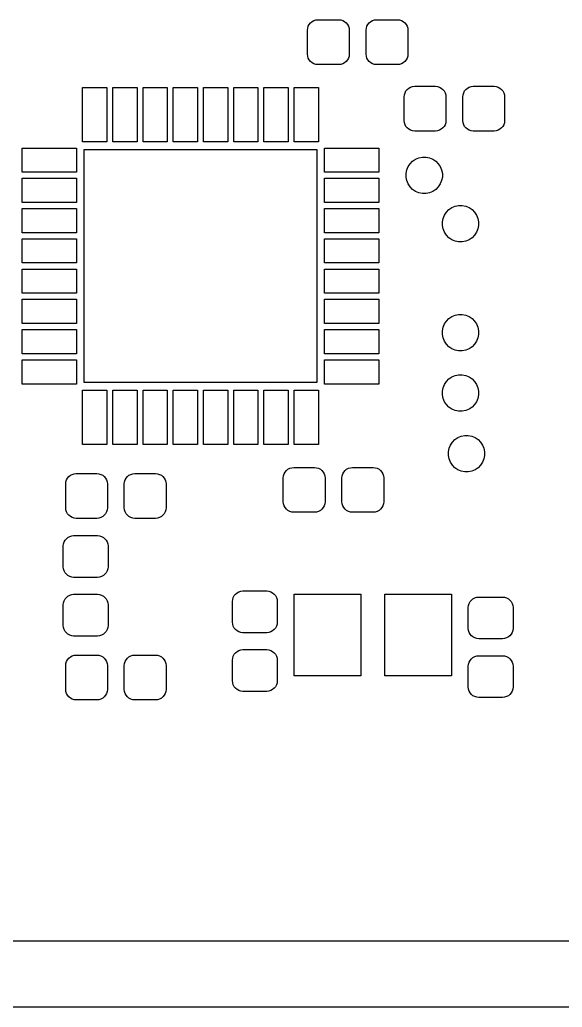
# Model space of a CAD drawing. Extents: x 112.9 to 189.1, y -124 to -78.
# Drawn here: x 127.31 to 136.28, y -120.05 to -103.73 of the extents above; entities that cross this region are included whole.
import ezdxf

# ---------------------------------------------------------------- set-up
doc = ezdxf.new("R2010")
doc.units = 0
doc.layers.add('BLACK', color=7, linetype='CONTINUOUS')

msp = doc.modelspace()

# ---------------------------------------------------------------- linework, layer by layer
at = {"layer": 'BLACK', "linetype": 'CONTINUOUS'}
for p, q in [((132.099, -103.807), (132.121, -103.781)), ((132.121, -103.781), (132.147, -103.759)), ((132.147, -103.759), (132.176, -103.743)), ((132.176, -103.743), (132.209, -103.733)), ((132.209, -103.733), (132.243, -103.73)), ((132.243, -103.73), (132.588, -103.73)), ((132.588, -103.73), (132.621, -103.733)), ((132.621, -103.733), (132.654, -103.743)), ((132.654, -103.743), (132.683, -103.759)), ((132.683, -103.759), (132.709, -103.781)), ((132.709, -103.781), (132.731, -103.807)), ((133.069, -103.807), (133.091, -103.781)), ((133.091, -103.781), (133.117, -103.759)), ((133.117, -103.759), (133.146, -103.743)), ((133.146, -103.743), (133.179, -103.733)), ((133.179, -103.733), (133.213, -103.73)), ((133.213, -103.73), (133.558, -103.73)), ((133.558, -103.73), (133.591, -103.733)), ((133.591, -103.733), (133.624, -103.743)), ((133.624, -103.743), (133.653, -103.759)), ((133.653, -103.759), (133.679, -103.781)), ((133.679, -103.781), (133.701, -103.807)), ((132.07, -103.902), (132.073, -103.869)), ((132.07, -104.297), (132.07, -103.902)), ((132.073, -103.869), (132.083, -103.836)), ((132.083, -103.836), (132.099, -103.807)), ((132.731, -103.807), (132.747, -103.836)), ((132.747, -103.836), (132.757, -103.869)), ((132.757, -103.869), (132.76, -103.902)), ((132.76, -103.902), (132.76, -104.297)), ((133.04, -103.902), (133.043, -103.869)), ((133.04, -104.297), (133.04, -103.902)), ((133.043, -103.869), (133.053, -103.836)), ((133.053, -103.836), (133.069, -103.807)), ((133.701, -103.807), (133.717, -103.836)), ((133.717, -103.836), (133.727, -103.869)), ((133.727, -103.869), (133.73, -103.902)), ((133.73, -103.902), (133.73, -104.297)), ((132.073, -104.331), (132.07, -104.297)), ((132.083, -104.364), (132.073, -104.331)), ((132.099, -104.393), (132.083, -104.364)), ((132.121, -104.419), (132.099, -104.393)), ((132.147, -104.441), (132.121, -104.419)), ((132.176, -104.457), (132.147, -104.441)), ((132.683, -104.441), (132.654, -104.457)), ((132.709, -104.419), (132.683, -104.441)), ((132.731, -104.393), (132.709, -104.419)), ((132.747, -104.364), (132.731, -104.393)), ((132.757, -104.331), (132.747, -104.364)), ((132.76, -104.297), (132.757, -104.331)), ((133.043, -104.331), (133.04, -104.297)), ((133.053, -104.364), (133.043, -104.331)), ((133.069, -104.393), (133.053, -104.364)), ((133.091, -104.419), (133.069, -104.393)), ((133.117, -104.441), (133.091, -104.419)), ((133.146, -104.457), (133.117, -104.441)), ((133.653, -104.441), (133.624, -104.457)), ((133.679, -104.419), (133.653, -104.441)), ((133.701, -104.393), (133.679, -104.419)), ((133.717, -104.364), (133.701, -104.393)), ((133.727, -104.331), (133.717, -104.364)), ((133.73, -104.297), (133.727, -104.331)), ((132.209, -104.467), (132.176, -104.457)), ((132.243, -104.47), (132.209, -104.467)), ((132.588, -104.47), (132.243, -104.47)), ((132.621, -104.467), (132.588, -104.47)), ((132.654, -104.457), (132.621, -104.467)), ((133.179, -104.467), (133.146, -104.457)), ((133.213, -104.47), (133.179, -104.467)), ((133.558, -104.47), (133.213, -104.47)), ((133.591, -104.467), (133.558, -104.47)), ((133.624, -104.457), (133.591, -104.467)), ((128.35, -105.75), (128.35, -104.85)), ((128.35, -104.85), (128.75, -104.85)), ((128.75, -104.85), (128.75, -105.75)), ((128.85, -105.75), (128.85, -104.85)), ((128.85, -104.85), (129.25, -104.85)), ((129.25, -104.85), (129.25, -105.75)), ((129.35, -105.75), (129.35, -104.85)), ((129.35, -104.85), (129.75, -104.85)), ((129.75, -104.85), (129.75, -105.75)), ((129.85, -105.75), (129.85, -104.85)), ((129.85, -104.85), (130.25, -104.85)), ((130.25, -104.85), (130.25, -105.75)), ((130.35, -105.75), (130.35, -104.85)), ((130.35, -104.85), (130.75, -104.85)), ((130.75, -104.85), (130.75, -105.75)), ((130.85, -105.75), (130.85, -104.85)), ((130.85, -104.85), (131.25, -104.85)), ((131.25, -104.85), (131.25, -105.75)), ((131.35, -105.75), (131.35, -104.85)), ((131.35, -104.85), (131.75, -104.85)), ((131.75, -104.85), (131.75, -105.75)), ((131.85, -105.75), (131.85, -104.85)), ((131.85, -104.85), (132.25, -104.85)), ((132.25, -104.85), (132.25, -105.75)), ((133.673, -104.969), (133.683, -104.936)), ((133.683, -104.936), (133.699, -104.907)), ((133.699, -104.907), (133.721, -104.881)), ((133.721, -104.881), (133.747, -104.859)), ((133.747, -104.859), (133.776, -104.843)), ((133.776, -104.843), (133.809, -104.833)), ((133.809, -104.833), (133.843, -104.83)), ((133.843, -104.83), (134.188, -104.83)), ((134.188, -104.83), (134.221, -104.833)), ((134.221, -104.833), (134.254, -104.843)), ((134.254, -104.843), (134.283, -104.859)), ((134.283, -104.859), (134.309, -104.881)), ((134.309, -104.881), (134.331, -104.907)), ((134.331, -104.907), (134.347, -104.936)), ((134.347, -104.936), (134.357, -104.969)), ((134.643, -104.969), (134.653, -104.936)), ((134.653, -104.936), (134.669, -104.907)), ((134.669, -104.907), (134.691, -104.881)), ((134.691, -104.881), (134.717, -104.859)), ((134.717, -104.859), (134.746, -104.843)), ((134.746, -104.843), (134.779, -104.833)), ((134.779, -104.833), (134.812, -104.83)), ((134.812, -104.83), (135.157, -104.83)), ((135.157, -104.83), (135.191, -104.833)), ((135.191, -104.833), (135.224, -104.843)), ((135.224, -104.843), (135.253, -104.859)), ((135.253, -104.859), (135.279, -104.881)), ((135.279, -104.881), (135.301, -104.907)), ((135.301, -104.907), (135.317, -104.936)), ((135.317, -104.936), (135.327, -104.969)), ((133.67, -105.002), (133.673, -104.969)), ((133.67, -105.397), (133.67, -105.002)), ((134.357, -104.969), (134.36, -105.002)), ((134.36, -105.002), (134.36, -105.397)), ((134.64, -105.002), (134.643, -104.969)), ((134.64, -105.397), (134.64, -105.002)), ((135.327, -104.969), (135.33, -105.002)), ((135.33, -105.002), (135.33, -105.397)), ((133.673, -105.431), (133.67, -105.397)), ((134.36, -105.397), (134.357, -105.431)), ((134.643, -105.431), (134.64, -105.397)), ((135.33, -105.397), (135.327, -105.431)), ((133.683, -105.464), (133.673, -105.431)), ((133.699, -105.493), (133.683, -105.464)), ((133.721, -105.519), (133.699, -105.493)), ((133.747, -105.541), (133.721, -105.519)), ((133.776, -105.557), (133.747, -105.541)), ((133.809, -105.567), (133.776, -105.557)), ((133.843, -105.57), (133.809, -105.567)), ((134.188, -105.57), (133.843, -105.57)), ((134.221, -105.567), (134.188, -105.57)), ((134.254, -105.557), (134.221, -105.567)), ((134.283, -105.541), (134.254, -105.557)), ((134.309, -105.519), (134.283, -105.541)), ((134.331, -105.493), (134.309, -105.519)), ((134.347, -105.464), (134.331, -105.493)), ((134.357, -105.431), (134.347, -105.464)), ((134.653, -105.464), (134.643, -105.431)), ((134.669, -105.493), (134.653, -105.464)), ((134.691, -105.519), (134.669, -105.493)), ((134.717, -105.541), (134.691, -105.519)), ((134.746, -105.557), (134.717, -105.541)), ((134.779, -105.567), (134.746, -105.557)), ((134.812, -105.57), (134.779, -105.567)), ((135.157, -105.57), (134.812, -105.57)), ((135.191, -105.567), (135.157, -105.57)), ((135.224, -105.557), (135.191, -105.567)), ((135.253, -105.541), (135.224, -105.557)), ((135.279, -105.519), (135.253, -105.541)), ((135.301, -105.493), (135.279, -105.519)), ((135.317, -105.464), (135.301, -105.493)), ((135.327, -105.431), (135.317, -105.464)), ((128.75, -105.75), (128.35, -105.75)), ((129.25, -105.75), (128.85, -105.75)), ((129.75, -105.75), (129.35, -105.75)), ((130.25, -105.75), (129.85, -105.75)), ((130.75, -105.75), (130.35, -105.75)), ((131.25, -105.75), (130.85, -105.75)), ((131.75, -105.75), (131.35, -105.75)), ((132.25, -105.75), (131.85, -105.75)), ((127.35, -106.25), (127.35, -105.85)), ((127.35, -105.85), (128.25, -105.85)), ((128.25, -105.85), (128.25, -106.25)), ((128.375, -109.725), (128.375, -105.875)), ((128.375, -105.875), (132.225, -105.875)), ((132.225, -105.875), (132.225, -109.725)), ((132.35, -106.25), (132.35, -105.85)), ((132.35, -105.85), (133.25, -105.85)), ((133.25, -105.85), (133.25, -106.25)), ((133.767, -106.109), (133.809, -106.067)), ((133.809, -106.067), (133.858, -106.034)), ((133.858, -106.034), (133.912, -106.012)), ((133.912, -106.012), (133.97, -106)), ((133.97, -106), (134.03, -106)), ((134.03, -106), (134.088, -106.012)), ((134.088, -106.012), (134.142, -106.034)), ((134.142, -106.034), (134.191, -106.067)), ((134.191, -106.067), (134.233, -106.109)), ((133.7, -106.27), (133.712, -106.212)), ((133.712, -106.212), (133.734, -106.158)), ((133.734, -106.158), (133.767, -106.109)), ((134.233, -106.109), (134.266, -106.158)), ((134.266, -106.158), (134.288, -106.212)), ((134.288, -106.212), (134.3, -106.27)), ((128.25, -106.25), (127.35, -106.25)), ((127.35, -106.75), (127.35, -106.35)), ((127.35, -106.35), (128.25, -106.35)), ((128.25, -106.35), (128.25, -106.75)), ((133.25, -106.25), (132.35, -106.25)), ((132.35, -106.75), (132.35, -106.35)), ((132.35, -106.35), (133.25, -106.35)), ((133.25, -106.35), (133.25, -106.75)), ((133.7, -106.33), (133.7, -106.27)), ((133.712, -106.388), (133.7, -106.33)), ((133.734, -106.442), (133.712, -106.388)), ((134.288, -106.388), (134.266, -106.442)), ((134.3, -106.33), (134.288, -106.388)), ((134.3, -106.27), (134.3, -106.33)), ((133.767, -106.491), (133.734, -106.442)), ((133.809, -106.533), (133.767, -106.491)), ((133.858, -106.566), (133.809, -106.533)), ((133.912, -106.588), (133.858, -106.566)), ((134.142, -106.566), (134.088, -106.588)), ((134.191, -106.533), (134.142, -106.566)), ((134.233, -106.491), (134.191, -106.533)), ((134.266, -106.442), (134.233, -106.491)), ((133.97, -106.6), (133.912, -106.588)), ((134.03, -106.6), (133.97, -106.6)), ((134.088, -106.588), (134.03, -106.6)), ((128.25, -106.75), (127.35, -106.75)), ((127.35, -107.25), (127.35, -106.85)), ((127.35, -106.85), (128.25, -106.85)), ((128.25, -106.85), (128.25, -107.25)), ((133.25, -106.75), (132.35, -106.75)), ((132.35, -107.25), (132.35, -106.85)), ((132.35, -106.85), (133.25, -106.85)), ((133.25, -106.85), (133.25, -107.25)), ((134.367, -106.909), (134.409, -106.867)), ((134.409, -106.867), (134.458, -106.834)), ((134.458, -106.834), (134.512, -106.812)), ((134.512, -106.812), (134.57, -106.8)), ((134.57, -106.8), (134.63, -106.8)), ((134.63, -106.8), (134.688, -106.812)), ((134.688, -106.812), (134.742, -106.834)), ((134.742, -106.834), (134.791, -106.867)), ((134.791, -106.867), (134.833, -106.909)), ((134.3, -107.07), (134.312, -107.012)), ((134.312, -107.012), (134.334, -106.958)), ((134.334, -106.958), (134.367, -106.909)), ((134.833, -106.909), (134.866, -106.958)), ((134.866, -106.958), (134.888, -107.012)), ((134.888, -107.012), (134.9, -107.07)), ((134.3, -107.13), (134.3, -107.07)), ((134.312, -107.188), (134.3, -107.13)), ((134.334, -107.242), (134.312, -107.188)), ((134.888, -107.188), (134.866, -107.242)), ((134.9, -107.13), (134.888, -107.188)), ((134.9, -107.07), (134.9, -107.13)), ((128.25, -107.25), (127.35, -107.25)), ((127.35, -107.75), (127.35, -107.35)), ((127.35, -107.35), (128.25, -107.35)), ((128.25, -107.35), (128.25, -107.75)), ((133.25, -107.25), (132.35, -107.25)), ((132.35, -107.75), (132.35, -107.35)), ((132.35, -107.35), (133.25, -107.35)), ((133.25, -107.35), (133.25, -107.75)), ((134.367, -107.291), (134.334, -107.242)), ((134.409, -107.333), (134.367, -107.291)), ((134.458, -107.366), (134.409, -107.333)), ((134.512, -107.388), (134.458, -107.366)), ((134.742, -107.366), (134.688, -107.388)), ((134.791, -107.333), (134.742, -107.366)), ((134.833, -107.291), (134.791, -107.333)), ((134.866, -107.242), (134.833, -107.291)), ((134.57, -107.4), (134.512, -107.388)), ((134.63, -107.4), (134.57, -107.4)), ((134.688, -107.388), (134.63, -107.4)), ((128.25, -107.75), (127.35, -107.75)), ((127.35, -108.25), (127.35, -107.85)), ((127.35, -107.85), (128.25, -107.85)), ((128.25, -107.85), (128.25, -108.25)), ((133.25, -107.75), (132.35, -107.75)), ((132.35, -108.25), (132.35, -107.85)), ((132.35, -107.85), (133.25, -107.85)), ((133.25, -107.85), (133.25, -108.25)), ((128.25, -108.25), (127.35, -108.25)), ((127.35, -108.75), (127.35, -108.35)), ((127.35, -108.35), (128.25, -108.35)), ((128.25, -108.35), (128.25, -108.75)), ((133.25, -108.25), (132.35, -108.25)), ((132.35, -108.75), (132.35, -108.35)), ((132.35, -108.35), (133.25, -108.35)), ((133.25, -108.35), (133.25, -108.75)), ((134.367, -108.709), (134.409, -108.667)), ((134.409, -108.667), (134.458, -108.634)), ((134.458, -108.634), (134.512, -108.612)), ((134.512, -108.612), (134.57, -108.6)), ((134.57, -108.6), (134.63, -108.6)), ((134.63, -108.6), (134.688, -108.612)), ((134.688, -108.612), (134.742, -108.634)), ((134.742, -108.634), (134.791, -108.667)), ((134.791, -108.667), (134.833, -108.709)), ((128.25, -108.75), (127.35, -108.75)), ((127.35, -109.25), (127.35, -108.85)), ((127.35, -108.85), (128.25, -108.85)), ((128.25, -108.85), (128.25, -109.25)), ((133.25, -108.75), (132.35, -108.75)), ((132.35, -109.25), (132.35, -108.85)), ((132.35, -108.85), (133.25, -108.85)), ((133.25, -108.85), (133.25, -109.25)), ((134.3, -108.87), (134.312, -108.812)), ((134.312, -108.812), (134.334, -108.758)), ((134.334, -108.758), (134.367, -108.709)), ((134.833, -108.709), (134.866, -108.758)), ((134.866, -108.758), (134.888, -108.812)), ((134.888, -108.812), (134.9, -108.87)), ((134.3, -108.93), (134.3, -108.87)), ((134.312, -108.988), (134.3, -108.93)), ((134.334, -109.042), (134.312, -108.988)), ((134.888, -108.988), (134.866, -109.042)), ((134.9, -108.93), (134.888, -108.988)), ((134.9, -108.87), (134.9, -108.93)), ((134.367, -109.091), (134.334, -109.042)), ((134.409, -109.133), (134.367, -109.091)), ((134.458, -109.166), (134.409, -109.133)), ((134.512, -109.188), (134.458, -109.166)), ((134.742, -109.166), (134.688, -109.188)), ((134.791, -109.133), (134.742, -109.166)), ((134.833, -109.091), (134.791, -109.133)), ((134.866, -109.042), (134.833, -109.091)), ((128.25, -109.25), (127.35, -109.25)), ((133.25, -109.25), (132.35, -109.25)), ((134.57, -109.2), (134.512, -109.188)), ((134.63, -109.2), (134.57, -109.2)), ((134.688, -109.188), (134.63, -109.2)), ((127.35, -109.75), (127.35, -109.35)), ((127.35, -109.35), (128.25, -109.35)), ((128.25, -109.35), (128.25, -109.75)), ((132.35, -109.75), (132.35, -109.35)), ((132.35, -109.35), (133.25, -109.35)), ((133.25, -109.35), (133.25, -109.75)), ((134.367, -109.709), (134.409, -109.667)), ((134.409, -109.667), (134.458, -109.634)), ((134.458, -109.634), (134.512, -109.612)), ((134.512, -109.612), (134.57, -109.6)), ((134.57, -109.6), (134.63, -109.6)), ((134.63, -109.6), (134.688, -109.612)), ((134.688, -109.612), (134.742, -109.634)), ((134.742, -109.634), (134.791, -109.667)), ((134.791, -109.667), (134.833, -109.709)), ((128.25, -109.75), (127.35, -109.75)), ((132.225, -109.725), (128.375, -109.725)), ((133.25, -109.75), (132.35, -109.75)), ((134.3, -109.87), (134.312, -109.812)), ((134.312, -109.812), (134.334, -109.758)), ((134.334, -109.758), (134.367, -109.709)), ((134.833, -109.709), (134.866, -109.758)), ((134.866, -109.758), (134.888, -109.812)), ((134.888, -109.812), (134.9, -109.87)), ((128.35, -110.75), (128.35, -109.85)), ((128.35, -109.85), (128.75, -109.85)), ((128.75, -109.85), (128.75, -110.75)), ((128.85, -110.75), (128.85, -109.85)), ((128.85, -109.85), (129.25, -109.85)), ((129.25, -109.85), (129.25, -110.75)), ((129.35, -110.75), (129.35, -109.85)), ((129.35, -109.85), (129.75, -109.85)), ((129.75, -109.85), (129.75, -110.75)), ((129.85, -110.75), (129.85, -109.85)), ((129.85, -109.85), (130.25, -109.85)), ((130.25, -109.85), (130.25, -110.75)), ((130.35, -110.75), (130.35, -109.85)), ((130.35, -109.85), (130.75, -109.85)), ((130.75, -109.85), (130.75, -110.75)), ((130.85, -110.75), (130.85, -109.85)), ((130.85, -109.85), (131.25, -109.85)), ((131.25, -109.85), (131.25, -110.75)), ((131.35, -110.75), (131.35, -109.85)), ((131.35, -109.85), (131.75, -109.85)), ((131.75, -109.85), (131.75, -110.75)), ((131.85, -110.75), (131.85, -109.85)), ((131.85, -109.85), (132.25, -109.85)), ((132.25, -109.85), (132.25, -110.75)), ((134.3, -109.93), (134.3, -109.87)), ((134.312, -109.988), (134.3, -109.93)), ((134.334, -110.042), (134.312, -109.988)), ((134.888, -109.988), (134.866, -110.042)), ((134.9, -109.93), (134.888, -109.988)), ((134.9, -109.87), (134.9, -109.93)), ((134.367, -110.091), (134.334, -110.042)), ((134.409, -110.133), (134.367, -110.091)), ((134.458, -110.166), (134.409, -110.133)), ((134.791, -110.133), (134.742, -110.166)), ((134.833, -110.091), (134.791, -110.133)), ((134.866, -110.042), (134.833, -110.091)), ((134.512, -110.188), (134.458, -110.166)), ((134.57, -110.2), (134.512, -110.188)), ((134.63, -110.2), (134.57, -110.2)), ((134.688, -110.188), (134.63, -110.2)), ((134.742, -110.166), (134.688, -110.188)), ((134.509, -110.667), (134.558, -110.634)), ((134.558, -110.634), (134.612, -110.612)), ((134.612, -110.612), (134.67, -110.6)), ((134.67, -110.6), (134.73, -110.6)), ((134.73, -110.6), (134.788, -110.612)), ((134.788, -110.612), (134.842, -110.634)), ((134.842, -110.634), (134.891, -110.667)), ((128.75, -110.75), (128.35, -110.75)), ((129.25, -110.75), (128.85, -110.75)), ((129.75, -110.75), (129.35, -110.75)), ((130.25, -110.75), (129.85, -110.75)), ((130.75, -110.75), (130.35, -110.75)), ((131.25, -110.75), (130.85, -110.75)), ((131.75, -110.75), (131.35, -110.75)), ((132.25, -110.75), (131.85, -110.75)), ((134.4, -110.87), (134.412, -110.812)), ((134.412, -110.812), (134.434, -110.758)), ((134.434, -110.758), (134.467, -110.709)), ((134.467, -110.709), (134.509, -110.667)), ((134.891, -110.667), (134.933, -110.709)), ((134.933, -110.709), (134.966, -110.758)), ((134.966, -110.758), (134.988, -110.812)), ((134.988, -110.812), (135, -110.87)), ((134.4, -110.93), (134.4, -110.87)), ((134.412, -110.988), (134.4, -110.93)), ((135, -110.93), (134.988, -110.988)), ((135, -110.87), (135, -110.93)), ((131.776, -111.143), (131.809, -111.133)), ((131.809, -111.133), (131.843, -111.13)), ((131.843, -111.13), (132.188, -111.13)), ((132.188, -111.13), (132.221, -111.133)), ((132.221, -111.133), (132.254, -111.143)), ((132.746, -111.143), (132.779, -111.133)), ((132.779, -111.133), (132.812, -111.13)), ((132.812, -111.13), (133.157, -111.13)), ((133.157, -111.13), (133.191, -111.133)), ((133.191, -111.133), (133.224, -111.143)), ((134.434, -111.042), (134.412, -110.988)), ((134.467, -111.091), (134.434, -111.042)), ((134.509, -111.133), (134.467, -111.091)), ((134.558, -111.166), (134.509, -111.133)), ((134.891, -111.133), (134.842, -111.166)), ((134.933, -111.091), (134.891, -111.133)), ((134.966, -111.042), (134.933, -111.091)), ((134.988, -110.988), (134.966, -111.042)), ((128.099, -111.307), (128.121, -111.281)), ((128.121, -111.281), (128.147, -111.259)), ((128.147, -111.259), (128.176, -111.243)), ((128.176, -111.243), (128.209, -111.233)), ((128.209, -111.233), (128.243, -111.23)), ((128.243, -111.23), (128.588, -111.23)), ((128.588, -111.23), (128.621, -111.233)), ((128.621, -111.233), (128.654, -111.243)), ((128.654, -111.243), (128.683, -111.259)), ((128.683, -111.259), (128.709, -111.281)), ((128.709, -111.281), (128.731, -111.307)), ((129.069, -111.307), (129.091, -111.281)), ((129.091, -111.281), (129.117, -111.259)), ((129.117, -111.259), (129.146, -111.243)), ((129.146, -111.243), (129.179, -111.233)), ((129.179, -111.233), (129.213, -111.23)), ((129.213, -111.23), (129.558, -111.23)), ((129.558, -111.23), (129.591, -111.233)), ((129.591, -111.233), (129.624, -111.243)), ((129.624, -111.243), (129.653, -111.259)), ((129.653, -111.259), (129.679, -111.281)), ((129.679, -111.281), (129.701, -111.307)), ((131.67, -111.302), (131.673, -111.269)), ((131.67, -111.697), (131.67, -111.302)), ((131.673, -111.269), (131.683, -111.236)), ((131.683, -111.236), (131.699, -111.207)), ((131.699, -111.207), (131.721, -111.181)), ((131.721, -111.181), (131.747, -111.159)), ((131.747, -111.159), (131.776, -111.143)), ((132.254, -111.143), (132.283, -111.159)), ((132.283, -111.159), (132.309, -111.181)), ((132.309, -111.181), (132.331, -111.207)), ((132.331, -111.207), (132.347, -111.236)), ((132.347, -111.236), (132.357, -111.269)), ((132.357, -111.269), (132.36, -111.302)), ((132.36, -111.302), (132.36, -111.697)), ((132.64, -111.302), (132.643, -111.269)), ((132.64, -111.697), (132.64, -111.302)), ((132.643, -111.269), (132.653, -111.236)), ((132.653, -111.236), (132.669, -111.207)), ((132.669, -111.207), (132.691, -111.181)), ((132.691, -111.181), (132.717, -111.159)), ((132.717, -111.159), (132.746, -111.143)), ((133.224, -111.143), (133.253, -111.159)), ((133.253, -111.159), (133.279, -111.181)), ((133.279, -111.181), (133.301, -111.207)), ((133.301, -111.207), (133.317, -111.236)), ((133.317, -111.236), (133.327, -111.269)), ((133.327, -111.269), (133.33, -111.302)), ((133.33, -111.302), (133.33, -111.697)), ((134.612, -111.188), (134.558, -111.166)), ((134.67, -111.2), (134.612, -111.188)), ((134.73, -111.2), (134.67, -111.2)), ((134.788, -111.188), (134.73, -111.2)), ((134.842, -111.166), (134.788, -111.188)), ((128.07, -111.402), (128.073, -111.369)), ((128.07, -111.797), (128.07, -111.402)), ((128.073, -111.369), (128.083, -111.336)), ((128.083, -111.336), (128.099, -111.307)), ((128.731, -111.307), (128.747, -111.336)), ((128.747, -111.336), (128.757, -111.369)), ((128.757, -111.369), (128.76, -111.402)), ((128.76, -111.402), (128.76, -111.797)), ((129.04, -111.402), (129.043, -111.369)), ((129.04, -111.797), (129.04, -111.402)), ((129.043, -111.369), (129.053, -111.336)), ((129.053, -111.336), (129.069, -111.307)), ((129.701, -111.307), (129.717, -111.336)), ((129.717, -111.336), (129.727, -111.369)), ((129.727, -111.369), (129.73, -111.402)), ((129.73, -111.402), (129.73, -111.797)), ((131.673, -111.731), (131.67, -111.697)), ((131.683, -111.764), (131.673, -111.731)), ((131.699, -111.793), (131.683, -111.764)), ((132.347, -111.764), (132.331, -111.793)), ((132.357, -111.731), (132.347, -111.764)), ((132.36, -111.697), (132.357, -111.731)), ((132.643, -111.731), (132.64, -111.697)), ((132.653, -111.764), (132.643, -111.731)), ((132.669, -111.793), (132.653, -111.764)), ((133.317, -111.764), (133.301, -111.793)), ((133.327, -111.731), (133.317, -111.764)), ((133.33, -111.697), (133.327, -111.731)), ((128.073, -111.831), (128.07, -111.797)), ((128.083, -111.864), (128.073, -111.831)), ((128.099, -111.893), (128.083, -111.864)), ((128.121, -111.919), (128.099, -111.893)), ((128.147, -111.941), (128.121, -111.919)), ((128.176, -111.957), (128.147, -111.941)), ((128.683, -111.941), (128.654, -111.957)), ((128.709, -111.919), (128.683, -111.941)), ((128.731, -111.893), (128.709, -111.919)), ((128.747, -111.864), (128.731, -111.893)), ((128.757, -111.831), (128.747, -111.864)), ((128.76, -111.797), (128.757, -111.831)), ((129.043, -111.831), (129.04, -111.797)), ((129.053, -111.864), (129.043, -111.831)), ((129.069, -111.893), (129.053, -111.864)), ((129.091, -111.919), (129.069, -111.893)), ((129.117, -111.941), (129.091, -111.919)), ((129.146, -111.957), (129.117, -111.941)), ((129.653, -111.941), (129.624, -111.957)), ((129.679, -111.919), (129.653, -111.941)), ((129.701, -111.893), (129.679, -111.919)), ((129.717, -111.864), (129.701, -111.893)), ((129.727, -111.831), (129.717, -111.864)), ((129.73, -111.797), (129.727, -111.831)), ((131.721, -111.819), (131.699, -111.793)), ((131.747, -111.841), (131.721, -111.819)), ((131.776, -111.857), (131.747, -111.841)), ((131.809, -111.867), (131.776, -111.857)), ((131.843, -111.87), (131.809, -111.867)), ((132.188, -111.87), (131.843, -111.87)), ((132.221, -111.867), (132.188, -111.87)), ((132.254, -111.857), (132.221, -111.867)), ((132.283, -111.841), (132.254, -111.857)), ((132.309, -111.819), (132.283, -111.841)), ((132.331, -111.793), (132.309, -111.819)), ((132.691, -111.819), (132.669, -111.793)), ((132.717, -111.841), (132.691, -111.819)), ((132.746, -111.857), (132.717, -111.841)), ((132.779, -111.867), (132.746, -111.857)), ((132.812, -111.87), (132.779, -111.867)), ((133.157, -111.87), (132.812, -111.87)), ((133.191, -111.867), (133.157, -111.87)), ((133.224, -111.857), (133.191, -111.867)), ((133.253, -111.841), (133.224, -111.857)), ((133.279, -111.819), (133.253, -111.841)), ((133.301, -111.793), (133.279, -111.819)), ((128.209, -111.967), (128.176, -111.957)), ((128.243, -111.97), (128.209, -111.967)), ((128.588, -111.97), (128.243, -111.97)), ((128.621, -111.967), (128.588, -111.97)), ((128.654, -111.957), (128.621, -111.967)), ((129.179, -111.967), (129.146, -111.957)), ((129.213, -111.97), (129.179, -111.967)), ((129.558, -111.97), (129.213, -111.97)), ((129.591, -111.967), (129.558, -111.97)), ((129.624, -111.957), (129.591, -111.967)), ((128.107, -112.284), (128.136, -112.268)), ((128.136, -112.268), (128.169, -112.258)), ((128.169, -112.258), (128.202, -112.255)), ((128.202, -112.255), (128.597, -112.255)), ((128.597, -112.255), (128.631, -112.258)), ((128.631, -112.258), (128.664, -112.268)), ((128.664, -112.268), (128.693, -112.284)), ((128.03, -112.427), (128.033, -112.394)), ((128.03, -112.772), (128.03, -112.427)), ((128.033, -112.394), (128.043, -112.361)), ((128.043, -112.361), (128.059, -112.332)), ((128.059, -112.332), (128.081, -112.306)), ((128.081, -112.306), (128.107, -112.284)), ((128.693, -112.284), (128.719, -112.306)), ((128.719, -112.306), (128.741, -112.332)), ((128.741, -112.332), (128.757, -112.361)), ((128.757, -112.361), (128.767, -112.394)), ((128.767, -112.394), (128.77, -112.427)), ((128.77, -112.427), (128.77, -112.772)), ((128.033, -112.806), (128.03, -112.772)), ((128.043, -112.839), (128.033, -112.806)), ((128.059, -112.868), (128.043, -112.839)), ((128.081, -112.894), (128.059, -112.868)), ((128.107, -112.916), (128.081, -112.894)), ((128.136, -112.932), (128.107, -112.916)), ((128.169, -112.942), (128.136, -112.932)), ((128.664, -112.932), (128.631, -112.942)), ((128.693, -112.916), (128.664, -112.932)), ((128.719, -112.894), (128.693, -112.916)), ((128.741, -112.868), (128.719, -112.894)), ((128.757, -112.839), (128.741, -112.868)), ((128.767, -112.806), (128.757, -112.839)), ((128.77, -112.772), (128.767, -112.806)), ((128.202, -112.945), (128.169, -112.942)), ((128.597, -112.945), (128.202, -112.945)), ((128.631, -112.942), (128.597, -112.945)), ((128.081, -113.276), (128.107, -113.254)), ((128.107, -113.254), (128.136, -113.238)), ((128.136, -113.238), (128.169, -113.228)), ((128.169, -113.228), (128.202, -113.225)), ((128.202, -113.225), (128.597, -113.225)), ((128.597, -113.225), (128.631, -113.228)), ((128.631, -113.228), (128.664, -113.238)), ((128.664, -113.238), (128.693, -113.254)), ((128.693, -113.254), (128.719, -113.276)), ((130.843, -113.276), (130.859, -113.247)), ((130.859, -113.247), (130.881, -113.221)), ((130.881, -113.221), (130.907, -113.199)), ((130.907, -113.199), (130.936, -113.183)), ((130.936, -113.183), (130.969, -113.173)), ((130.969, -113.173), (131.002, -113.17)), ((131.002, -113.17), (131.398, -113.17)), ((131.398, -113.17), (131.431, -113.173)), ((131.431, -113.173), (131.464, -113.183)), ((131.464, -113.183), (131.493, -113.199)), ((131.493, -113.199), (131.519, -113.221)), ((131.519, -113.221), (131.541, -113.247)), ((131.541, -113.247), (131.557, -113.276)), ((131.85, -114.575), (131.85, -113.225)), ((131.85, -113.225), (132.95, -113.225)), ((132.95, -113.225), (132.95, -114.575)), ((133.35, -114.575), (133.35, -113.225)), ((133.35, -113.225), (134.45, -113.225)), ((134.45, -113.225), (134.45, -114.575)), ((128.03, -113.397), (128.033, -113.364)), ((128.03, -113.742), (128.03, -113.397)), ((128.033, -113.364), (128.043, -113.331)), ((128.043, -113.331), (128.059, -113.302)), ((128.059, -113.302), (128.081, -113.276)), ((128.719, -113.276), (128.741, -113.302)), ((128.741, -113.302), (128.757, -113.331)), ((128.757, -113.331), (128.767, -113.364)), ((128.767, -113.364), (128.77, -113.397)), ((128.77, -113.397), (128.77, -113.742)), ((130.83, -113.343), (130.833, -113.309)), ((130.83, -113.688), (130.83, -113.343)), ((130.833, -113.309), (130.843, -113.276)), ((131.557, -113.276), (131.567, -113.309)), ((131.567, -113.309), (131.57, -113.343)), ((131.57, -113.343), (131.57, -113.688)), ((134.73, -113.442), (134.733, -113.409)), ((134.733, -113.409), (134.743, -113.376)), ((134.743, -113.376), (134.759, -113.347)), ((134.759, -113.347), (134.781, -113.321)), ((134.781, -113.321), (134.807, -113.299)), ((134.807, -113.299), (134.836, -113.283)), ((134.836, -113.283), (134.869, -113.273)), ((134.869, -113.273), (134.903, -113.27)), ((134.903, -113.27), (135.297, -113.27)), ((135.297, -113.27), (135.331, -113.273)), ((135.331, -113.273), (135.364, -113.283)), ((135.364, -113.283), (135.393, -113.299)), ((135.393, -113.299), (135.419, -113.321)), ((135.419, -113.321), (135.441, -113.347)), ((135.441, -113.347), (135.457, -113.376)), ((135.457, -113.376), (135.467, -113.409)), ((135.467, -113.409), (135.47, -113.442)), ((134.73, -113.787), (134.73, -113.442)), ((135.47, -113.442), (135.47, -113.787)), ((128.033, -113.776), (128.03, -113.742)), ((128.77, -113.742), (128.767, -113.776)), ((130.833, -113.721), (130.83, -113.688)), ((130.843, -113.754), (130.833, -113.721)), ((131.567, -113.721), (131.557, -113.754)), ((131.57, -113.688), (131.567, -113.721)), ((128.043, -113.809), (128.033, -113.776)), ((128.059, -113.838), (128.043, -113.809)), ((128.081, -113.864), (128.059, -113.838)), ((128.107, -113.886), (128.081, -113.864)), ((128.136, -113.902), (128.107, -113.886)), ((128.169, -113.912), (128.136, -113.902)), ((128.202, -113.915), (128.169, -113.912)), ((128.631, -113.912), (128.597, -113.915)), ((128.664, -113.902), (128.631, -113.912)), ((128.693, -113.886), (128.664, -113.902)), ((128.719, -113.864), (128.693, -113.886)), ((128.741, -113.838), (128.719, -113.864)), ((128.757, -113.809), (128.741, -113.838)), ((128.767, -113.776), (128.757, -113.809)), ((130.859, -113.783), (130.843, -113.754)), ((130.881, -113.809), (130.859, -113.783)), ((130.907, -113.831), (130.881, -113.809)), ((130.936, -113.847), (130.907, -113.831)), ((130.969, -113.857), (130.936, -113.847)), ((131.002, -113.86), (130.969, -113.857)), ((131.398, -113.86), (131.002, -113.86)), ((131.431, -113.857), (131.398, -113.86)), ((131.464, -113.847), (131.431, -113.857)), ((131.493, -113.831), (131.464, -113.847)), ((131.519, -113.809), (131.493, -113.831)), ((131.541, -113.783), (131.519, -113.809)), ((131.557, -113.754), (131.541, -113.783)), ((134.733, -113.821), (134.73, -113.787)), ((134.743, -113.854), (134.733, -113.821)), ((134.759, -113.883), (134.743, -113.854)), ((134.781, -113.909), (134.759, -113.883)), ((134.807, -113.931), (134.781, -113.909)), ((135.419, -113.909), (135.393, -113.931)), ((135.441, -113.883), (135.419, -113.909)), ((135.457, -113.854), (135.441, -113.883)), ((135.467, -113.821), (135.457, -113.854)), ((135.47, -113.787), (135.467, -113.821)), ((128.597, -113.915), (128.202, -113.915)), ((134.836, -113.947), (134.807, -113.931)), ((134.869, -113.957), (134.836, -113.947)), ((134.903, -113.96), (134.869, -113.957)), ((135.297, -113.96), (134.903, -113.96)), ((135.331, -113.957), (135.297, -113.96)), ((135.364, -113.947), (135.331, -113.957)), ((135.393, -113.931), (135.364, -113.947)), ((128.176, -114.243), (128.209, -114.233)), ((128.209, -114.233), (128.243, -114.23)), ((128.243, -114.23), (128.588, -114.23)), ((128.588, -114.23), (128.621, -114.233)), ((128.621, -114.233), (128.654, -114.243)), ((129.146, -114.243), (129.179, -114.233)), ((129.179, -114.233), (129.213, -114.23)), ((129.213, -114.23), (129.558, -114.23)), ((129.558, -114.23), (129.591, -114.233)), ((129.591, -114.233), (129.624, -114.243)), ((130.843, -114.246), (130.859, -114.217)), ((130.859, -114.217), (130.881, -114.191)), ((130.881, -114.191), (130.907, -114.169)), ((130.907, -114.169), (130.936, -114.153)), ((130.936, -114.153), (130.969, -114.143)), ((130.969, -114.143), (131.002, -114.14)), ((131.002, -114.14), (131.398, -114.14)), ((131.398, -114.14), (131.431, -114.143)), ((131.431, -114.143), (131.464, -114.153)), ((131.464, -114.153), (131.493, -114.169)), ((131.493, -114.169), (131.519, -114.191)), ((131.519, -114.191), (131.541, -114.217)), ((131.541, -114.217), (131.557, -114.246)), ((128.07, -114.402), (128.073, -114.369)), ((128.07, -114.797), (128.07, -114.402)), ((128.073, -114.369), (128.083, -114.336)), ((128.083, -114.336), (128.099, -114.307)), ((128.099, -114.307), (128.121, -114.281)), ((128.121, -114.281), (128.147, -114.259)), ((128.147, -114.259), (128.176, -114.243)), ((128.654, -114.243), (128.683, -114.259)), ((128.683, -114.259), (128.709, -114.281)), ((128.709, -114.281), (128.731, -114.307)), ((128.731, -114.307), (128.747, -114.336)), ((128.747, -114.336), (128.757, -114.369)), ((128.757, -114.369), (128.76, -114.402)), ((128.76, -114.402), (128.76, -114.797)), ((129.04, -114.402), (129.043, -114.369)), ((129.04, -114.797), (129.04, -114.402)), ((129.043, -114.369), (129.053, -114.336)), ((129.053, -114.336), (129.069, -114.307)), ((129.069, -114.307), (129.091, -114.281)), ((129.091, -114.281), (129.117, -114.259)), ((129.117, -114.259), (129.146, -114.243)), ((129.624, -114.243), (129.653, -114.259)), ((129.653, -114.259), (129.679, -114.281)), ((129.679, -114.281), (129.701, -114.307)), ((129.701, -114.307), (129.717, -114.336)), ((129.717, -114.336), (129.727, -114.369)), ((129.727, -114.369), (129.73, -114.402)), ((129.73, -114.402), (129.73, -114.797)), ((130.83, -114.312), (130.833, -114.279)), ((130.83, -114.657), (130.83, -114.312)), ((130.833, -114.279), (130.843, -114.246)), ((131.557, -114.246), (131.567, -114.279)), ((131.567, -114.279), (131.57, -114.312)), ((131.57, -114.312), (131.57, -114.657)), ((134.73, -114.412), (134.733, -114.379)), ((134.733, -114.379), (134.743, -114.346)), ((134.743, -114.346), (134.759, -114.317)), ((134.759, -114.317), (134.781, -114.291)), ((134.781, -114.291), (134.807, -114.269)), ((134.807, -114.269), (134.836, -114.253)), ((134.836, -114.253), (134.869, -114.243)), ((134.869, -114.243), (134.903, -114.24)), ((134.903, -114.24), (135.297, -114.24)), ((135.297, -114.24), (135.331, -114.243)), ((135.331, -114.243), (135.364, -114.253)), ((135.364, -114.253), (135.393, -114.269)), ((135.393, -114.269), (135.419, -114.291)), ((135.419, -114.291), (135.441, -114.317)), ((135.441, -114.317), (135.457, -114.346)), ((135.457, -114.346), (135.467, -114.379)), ((135.467, -114.379), (135.47, -114.412)), ((134.73, -114.757), (134.73, -114.412)), ((135.47, -114.412), (135.47, -114.757)), ((130.833, -114.691), (130.83, -114.657)), ((130.843, -114.724), (130.833, -114.691)), ((130.859, -114.753), (130.843, -114.724)), ((131.557, -114.724), (131.541, -114.753)), ((131.567, -114.691), (131.557, -114.724)), ((131.57, -114.657), (131.567, -114.691)), ((132.95, -114.575), (131.85, -114.575)), ((134.45, -114.575), (133.35, -114.575)), ((128.073, -114.831), (128.07, -114.797)), ((128.083, -114.864), (128.073, -114.831)), ((128.099, -114.893), (128.083, -114.864)), ((128.747, -114.864), (128.731, -114.893)), ((128.757, -114.831), (128.747, -114.864)), ((128.76, -114.797), (128.757, -114.831)), ((129.043, -114.831), (129.04, -114.797)), ((129.053, -114.864), (129.043, -114.831)), ((129.069, -114.893), (129.053, -114.864)), ((129.717, -114.864), (129.701, -114.893)), ((129.727, -114.831), (129.717, -114.864)), ((129.73, -114.797), (129.727, -114.831)), ((130.881, -114.779), (130.859, -114.753)), ((130.907, -114.801), (130.881, -114.779)), ((130.936, -114.817), (130.907, -114.801)), ((130.969, -114.827), (130.936, -114.817)), ((131.002, -114.83), (130.969, -114.827)), ((131.398, -114.83), (131.002, -114.83)), ((131.431, -114.827), (131.398, -114.83)), ((131.464, -114.817), (131.431, -114.827)), ((131.493, -114.801), (131.464, -114.817)), ((131.519, -114.779), (131.493, -114.801)), ((131.541, -114.753), (131.519, -114.779)), ((134.733, -114.791), (134.73, -114.757)), ((134.743, -114.824), (134.733, -114.791)), ((134.759, -114.853), (134.743, -114.824)), ((134.781, -114.879), (134.759, -114.853)), ((134.807, -114.901), (134.781, -114.879)), ((135.419, -114.879), (135.393, -114.901)), ((135.441, -114.853), (135.419, -114.879)), ((135.457, -114.824), (135.441, -114.853)), ((135.467, -114.791), (135.457, -114.824)), ((135.47, -114.757), (135.467, -114.791)), ((128.121, -114.919), (128.099, -114.893)), ((128.147, -114.941), (128.121, -114.919)), ((128.176, -114.957), (128.147, -114.941)), ((128.209, -114.967), (128.176, -114.957)), ((128.243, -114.97), (128.209, -114.967)), ((128.588, -114.97), (128.243, -114.97)), ((128.621, -114.967), (128.588, -114.97)), ((128.654, -114.957), (128.621, -114.967)), ((128.683, -114.941), (128.654, -114.957)), ((128.709, -114.919), (128.683, -114.941)), ((128.731, -114.893), (128.709, -114.919)), ((129.091, -114.919), (129.069, -114.893)), ((129.117, -114.941), (129.091, -114.919)), ((129.146, -114.957), (129.117, -114.941)), ((129.179, -114.967), (129.146, -114.957)), ((129.213, -114.97), (129.179, -114.967)), ((129.558, -114.97), (129.213, -114.97)), ((129.591, -114.967), (129.558, -114.97)), ((129.624, -114.957), (129.591, -114.967)), ((129.653, -114.941), (129.624, -114.957)), ((129.679, -114.919), (129.653, -114.941)), ((129.701, -114.893), (129.679, -114.919)), ((134.836, -114.917), (134.807, -114.901)), ((134.869, -114.927), (134.836, -114.917)), ((134.903, -114.93), (134.869, -114.927)), ((135.297, -114.93), (134.903, -114.93)), ((135.331, -114.927), (135.297, -114.93)), ((135.364, -114.917), (135.331, -114.927)), ((135.393, -114.901), (135.364, -114.917)), ((125, -118.95), (177, -118.95)), ((176.979, -120.05), (125.021, -120.05))]:
    msp.add_line(p, q, dxfattribs=at)

doc.saveas('drawing.dxf')
